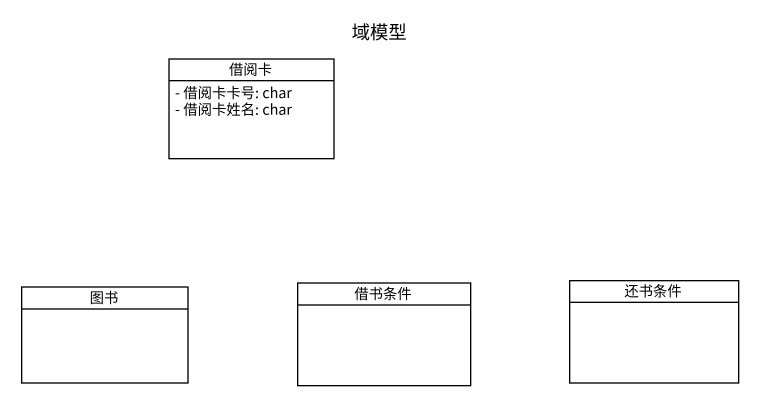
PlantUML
@startuml
title 域模型
hide circle
hide empty members
skinparam classAttributeIconSize 0
class 借阅卡 {
  - 借阅卡卡号: char
  - 借阅卡姓名: char
}
class 图书
class 借书条件
class 还书条件
@enduml
